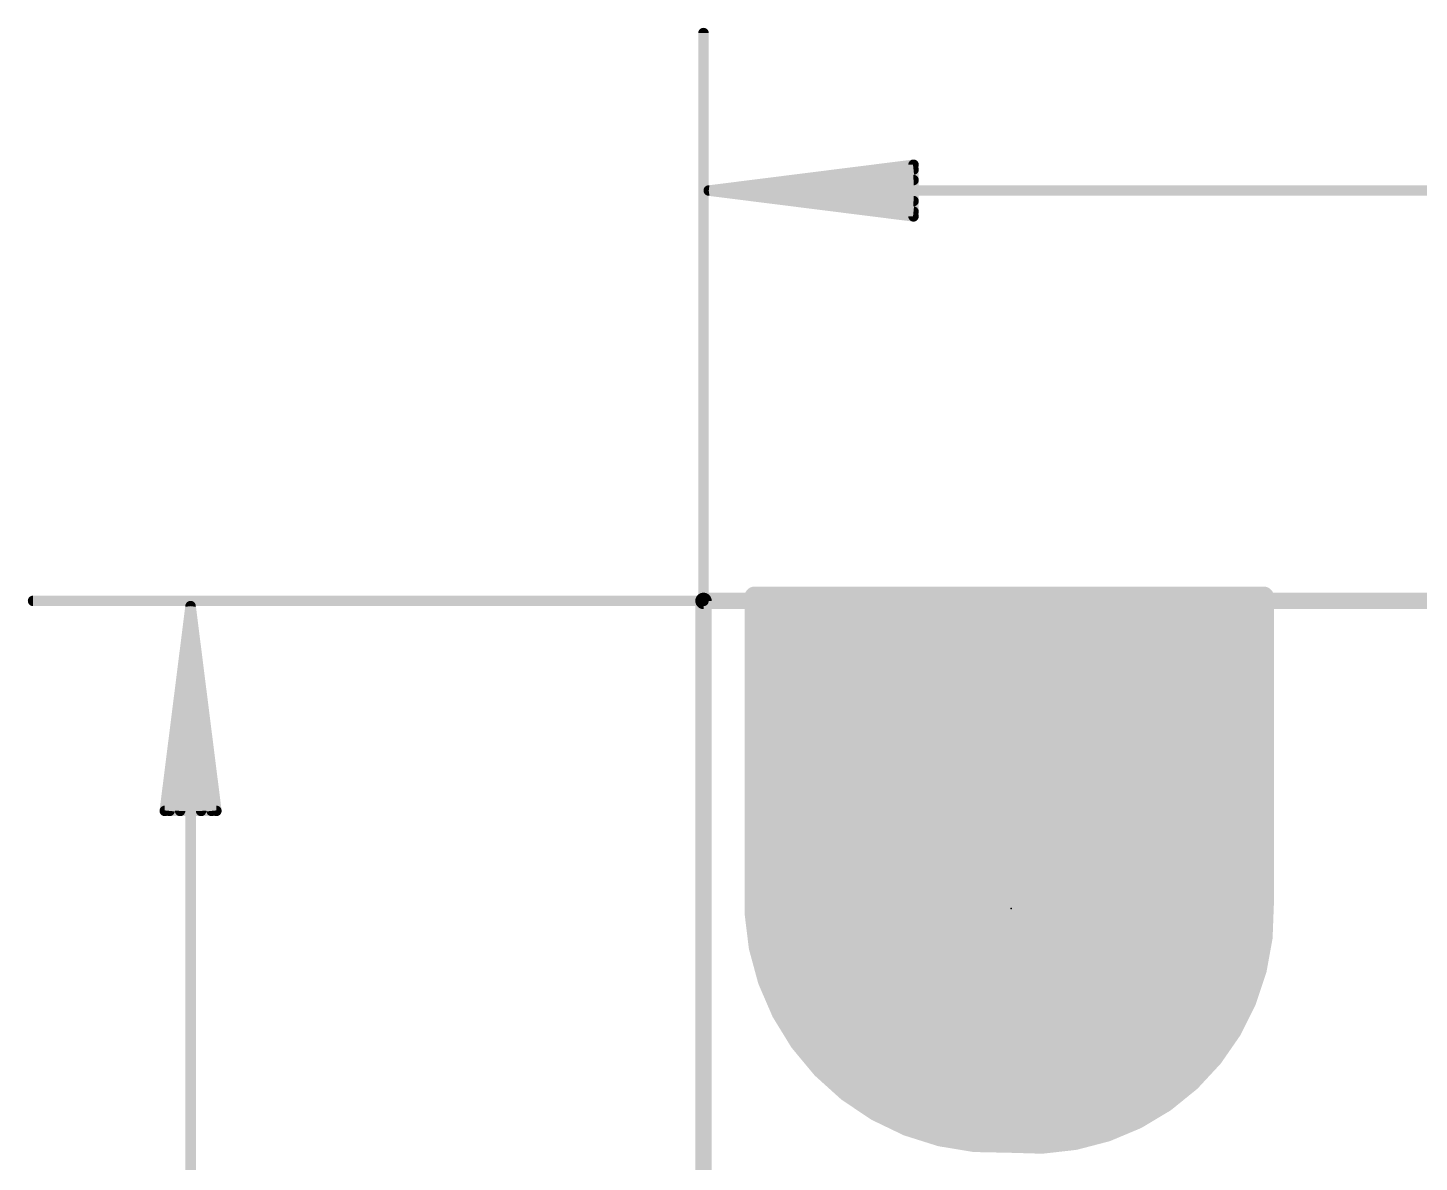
# Model space of a CAD drawing. Extents: x -41 to 92, y -75 to 33.
# Drawn here: x -8.37 to 8.86, y 18.45 to 32.49 of the extents above; entities that cross this region are included whole.
import ezdxf

# ---------------------------------------------------------------- set-up
doc = ezdxf.new("R2010")
doc.units = 0
for name, color, linetype in [('1', 12, 'CONTINUOUS'), ('16', 132, 'CONTINUOUS'), ('17', 110, 'CONTINUOUS'), ('20', 31, 'CONTINUOUS'), ('23', 53, 'CONTINUOUS'), ('30', 253, 'CONTINUOUS'), ('47', 253, 'CONTINUOUS')]:
    doc.layers.add(name, color=color, linetype=linetype)

# ---------------------------------------------------------------- blocks, each defined once
blk = doc.blocks.new('ROUNDP')
at = {"const_width": 0.5}
blk.add_lwpolyline([(0, -0.25, 1), (0, 0.25, 1), (0, -0.25)], format="xyb", dxfattribs=at)

msp = doc.modelspace()

# ---------------------------------------------------------------- linework, layer by layer
at = {"layer": '1'}
for points, const_width in [([(0, 0), (0, 25.4)], 0.2032), ([(0, 25.4), (38.1, 25.4)], 0.2032), ([(6.858, 25.4), (0.762, 25.4)], 0.254), ([(0.762, 25.4), (0.762, 21.844)], 0.254), ([(6.858, 21.844), (6.858, 25.4)], 0.254), ([(0.762, 25.146), (6.858, 25.146)], 0.254), ([(0.762, 24.892), (6.858, 24.892)], 0.254), ([(0.762, 24.638), (6.858, 24.638)], 0.254), ([(0.762, 24.384), (6.858, 24.384)], 0.254), ([(0.762, 24.13), (6.858, 24.13)], 0.254), ([(0.762, 23.876), (6.858, 23.876)], 0.254), ([(0.762, 23.622), (6.858, 23.622)], 0.254), ([(0.762, 23.368), (6.858, 23.368)], 0.254), ([(0.762, 23.114), (6.858, 23.114)], 0.254), ([(0.762, 22.86), (6.858, 22.86)], 0.254), ([(0.762, 22.606), (6.858, 22.606)], 0.254), ([(0.762, 22.352), (6.858, 22.352)], 0.254), ([(0.762, 22.098), (6.858, 22.098)], 0.254), ([(0.762, 21.844), (0.793, 21.4102)], 0.254), ([(0.762, 21.844), (6.858, 21.844)], 0.254), ([(6.827, 21.4102), (6.858, 21.844)], 0.254), ([(0.7802, 21.59), (6.8398, 21.59)], 0.254), ([(0.793, 21.4102), (0.8855, 20.9853)], 0.254), ([(6.7345, 20.9853), (6.827, 21.4102)], 0.254), ([(0.8092, 21.336), (6.8108, 21.336)], 0.254), ([(0.8644, 21.082), (6.7556, 21.082)], 0.254), ([(0.8855, 20.9853), (1.0374, 20.5778)], 0.254), ([(6.5826, 20.5778), (6.7345, 20.9853)], 0.254), ([(0.9441, 20.828), (6.6759, 20.828)], 0.254), ([(1.0374, 20.5778), (1.2459, 20.1961)], 0.254), ([(1.0395, 20.574), (6.5805, 20.574)], 0.254), ([(6.3741, 20.1961), (6.5826, 20.5778)], 0.254), ([(1.1782, 20.32), (6.4418, 20.32)], 0.254), ([(1.2459, 20.1961), (1.5065, 19.848)], 0.254), ([(1.3433, 20.066), (6.2767, 20.066)], 0.254), ([(6.1135, 19.848), (6.3741, 20.1961)], 0.254), ([(1.5065, 19.848), (1.814, 19.5405)], 0.254), ([(1.5425, 19.812), (6.0775, 19.812)], 0.254), ([(5.806, 19.5405), (6.1135, 19.848)], 0.254), ([(1.7965, 19.558), (5.8235, 19.558)], 0.254), ([(1.814, 19.5405), (2.1621, 19.2799)], 0.254), ([(5.4579, 19.2799), (5.806, 19.5405)], 0.254), ([(2.1299, 19.304), (5.4901, 19.304)], 0.254), ([(2.1621, 19.2799), (2.5438, 19.0714)], 0.254), ([(5.0762, 19.0714), (5.4579, 19.2799)], 0.254), ([(2.5438, 19.0714), (2.9513, 18.9195)], 0.254), ([(2.6013, 19.05), (5.0187, 19.05)], 0.254), ([(4.6687, 18.9195), (5.0762, 19.0714)], 0.254), ([(2.9513, 18.9195), (3.3762, 18.827)], 0.254), ([(3.3762, 18.827), (3.81, 18.796)], 0.254), ([(3.81, 18.796), (4.2438, 18.827)], 0.254), ([(4.2438, 18.827), (4.6687, 18.9195)], 0.254)]:
    msp.add_lwpolyline(points, dxfattribs=dict(at, const_width=const_width))
for points, const_width in [([(0.0508, 25.4, 1), (-0.0508, 25.4)], 0.1016), ([(0, 25.4508, 1), (0, 25.3492)], 0.1016), ([(0.762, 25.4635, 1), (0.762, 25.3365)], 0.127), ([(0.8255, 25.4, 1), (0.6985, 25.4)], 0.127), ([(6.9215, 25.4, 1), (6.7945, 25.4)], 0.127), ([(6.858, 25.3365, 1), (6.858, 25.4635)], 0.127), ([(0.762, 25.2095, 1), (0.762, 25.0825)], 0.127), ([(6.858, 25.0825, 1), (6.858, 25.2095)], 0.127), ([(0.762, 24.9555, 1), (0.762, 24.8285)], 0.127), ([(6.858, 24.8285, 1), (6.858, 24.9555)], 0.127), ([(0.762, 24.7015, 1), (0.762, 24.5745)], 0.127), ([(6.858, 24.5745, 1), (6.858, 24.7015)], 0.127), ([(0.762, 24.4475, 1), (0.762, 24.3205)], 0.127), ([(6.858, 24.3205, 1), (6.858, 24.4475)], 0.127), ([(0.762, 24.1935, 1), (0.762, 24.0665)], 0.127), ([(6.858, 24.0665, 1), (6.858, 24.1935)], 0.127), ([(0.762, 23.9395, 1), (0.762, 23.8125)], 0.127), ([(6.858, 23.8125, 1), (6.858, 23.9395)], 0.127), ([(0.762, 23.6855, 1), (0.762, 23.5585)], 0.127), ([(6.858, 23.5585, 1), (6.858, 23.6855)], 0.127), ([(0.762, 23.4315, 1), (0.762, 23.3045)], 0.127), ([(6.858, 23.3045, 1), (6.858, 23.4315)], 0.127), ([(0.762, 23.1775, 1), (0.762, 23.0505)], 0.127), ([(6.858, 23.0505, 1), (6.858, 23.1775)], 0.127), ([(0.762, 22.9235, 1), (0.762, 22.7965)], 0.127), ([(6.858, 22.7965, 1), (6.858, 22.9235)], 0.127), ([(0.762, 22.6695, 1), (0.762, 22.5425)], 0.127), ([(6.858, 22.5425, 1), (6.858, 22.6695)], 0.127), ([(0.762, 22.4155, 1), (0.762, 22.2885)], 0.127), ([(6.858, 22.2885, 1), (6.858, 22.4155)], 0.127), ([(0.762, 22.1615, 1), (0.762, 22.0345)], 0.127), ([(6.858, 22.0345, 1), (6.858, 22.1615)], 0.127), ([(0.8253, 21.8485, 1), (0.6987, 21.8395)], 0.127), ([(0.762, 21.9075, 1), (0.762, 21.7805)], 0.127), ([(0.6985, 21.844, 1), (0.8255, 21.844)], 0.127), ([(6.7945, 21.844, 1), (6.9215, 21.844)], 0.127), ([(6.9213, 21.8395, 1), (6.7947, 21.8485)], 0.127), ([(6.858, 21.7805, 1), (6.858, 21.9075)], 0.127), ([(0.7802, 21.6535, 1), (0.7802, 21.5265)], 0.127), ([(6.8398, 21.5265, 1), (6.8398, 21.6535)], 0.127), ([(0.8551, 21.4237, 1), (0.731, 21.3967)], 0.127), ([(6.889, 21.3967, 1), (6.7649, 21.4237)], 0.127), ([(0.7297, 21.4057, 1), (0.8564, 21.4148)], 0.127), ([(0.8092, 21.3995, 1), (0.8092, 21.2725)], 0.127), ([(6.7636, 21.4148, 1), (6.8903, 21.4057)], 0.127), ([(6.8108, 21.2725, 1), (6.8108, 21.3995)], 0.127), ([(0.8644, 21.1455, 1), (0.8644, 21.0185)], 0.127), ([(6.7556, 21.0185, 1), (6.7556, 21.1455)], 0.127), ([(0.945, 21.0075, 1), (0.826, 20.9631)], 0.127), ([(0.8234, 20.9718, 1), (0.9475, 20.9988)], 0.127), ([(6.6725, 20.9988, 1), (6.7966, 20.9718)], 0.127), ([(6.794, 20.9631, 1), (6.675, 21.0075)], 0.127), ([(0.9441, 20.8915, 1), (0.9441, 20.7645)], 0.127), ([(6.6759, 20.7645, 1), (6.6759, 20.8915)], 0.127), ([(1.0932, 20.6082, 1), (0.9817, 20.5474)], 0.127), ([(1.0395, 20.6375, 1), (1.0395, 20.5105)], 0.127), ([(6.6383, 20.5474, 1), (6.5268, 20.6082)], 0.127), ([(6.5805, 20.5105, 1), (6.5805, 20.6375)], 0.127), ([(0.9779, 20.5556, 1), (1.0969, 20.6)], 0.127), ([(6.5231, 20.6, 1), (6.6421, 20.5556)], 0.127), ([(1.1782, 20.3835, 1), (1.1782, 20.2565)], 0.127), ([(6.4418, 20.2565, 1), (6.4418, 20.3835)], 0.127), ([(1.2967, 20.2342, 1), (1.195, 20.1581)], 0.127), ([(1.1901, 20.1657, 1), (1.3016, 20.2266)], 0.127), ([(1.3433, 20.1295, 1), (1.3433, 20.0025)], 0.127), ([(6.2767, 20.0025, 1), (6.2767, 20.1295)], 0.127), ([(6.3184, 20.2266, 1), (6.4299, 20.1657)], 0.127), ([(6.425, 20.1581, 1), (6.3233, 20.2342)], 0.127), ([(1.5514, 19.8929, 1), (1.4616, 19.8031)], 0.127), ([(1.4556, 19.8099, 1), (1.5573, 19.886)], 0.127), ([(1.5425, 19.8755, 1), (1.5425, 19.7485)], 0.127), ([(6.0627, 19.886, 1), (6.1644, 19.8099)], 0.127), ([(6.1584, 19.8031, 1), (6.0686, 19.8929)], 0.127), ([(6.0775, 19.7485, 1), (6.0775, 19.8755)], 0.127), ([(1.7965, 19.6215, 1), (1.7965, 19.4945)], 0.127), ([(1.852, 19.5913, 1), (1.7759, 19.4896)], 0.127), ([(1.7691, 19.4956, 1), (1.8589, 19.5854)], 0.127), ([(5.7611, 19.5854, 1), (5.8509, 19.4956)], 0.127), ([(5.8441, 19.4896, 1), (5.768, 19.5913)], 0.127), ([(5.8235, 19.4945, 1), (5.8235, 19.6215)], 0.127), ([(2.1299, 19.3675, 1), (2.1299, 19.2405)], 0.127), ([(2.1926, 19.3356, 1), (2.1317, 19.2241)], 0.127), ([(2.1241, 19.229, 1), (2.2002, 19.3307)], 0.127), ([(5.4198, 19.3307, 1), (5.4959, 19.229)], 0.127), ([(5.4883, 19.2241, 1), (5.4274, 19.3356)], 0.127), ([(5.4901, 19.2405, 1), (5.4901, 19.3675)], 0.127), ([(2.566, 19.1309, 1), (2.5216, 19.0119)], 0.127), ([(2.5134, 19.0157, 1), (2.5742, 19.1272)], 0.127), ([(2.6013, 19.1135, 1), (2.6013, 18.9865)], 0.127), ([(5.0458, 19.1272, 1), (5.1066, 19.0157)], 0.127), ([(5.0187, 18.9865, 1), (5.0187, 19.1135)], 0.127), ([(5.0984, 19.0119, 1), (5.054, 19.1309)], 0.127), ([(2.9648, 18.9815, 1), (2.9378, 18.8574)], 0.127), ([(2.9291, 18.86, 1), (2.9735, 18.979)], 0.127), ([(3.3808, 18.8904, 1), (3.3717, 18.7637)], 0.127), ([(3.3627, 18.765, 1), (3.3897, 18.8891)], 0.127), ([(4.2303, 18.8891, 1), (4.2573, 18.765)], 0.127), ([(4.2483, 18.7637, 1), (4.2392, 18.8904)], 0.127), ([(4.6465, 18.979, 1), (4.6909, 18.86)], 0.127), ([(4.6822, 18.8574, 1), (4.6552, 18.9815)], 0.127), ([(3.8055, 18.8593, 1), (3.8145, 18.7327)], 0.127), ([(3.8055, 18.7327, 1), (3.8145, 18.8593)], 0.127)]:
    msp.add_lwpolyline(points, format="xyb", dxfattribs=dict(at, const_width=const_width))
at = {"layer": '16'}
for points, const_width in [([(0, 0), (0, 25.4)], 0.2032), ([(0, 25.4), (38.1, 25.4)], 0.2032), ([(6.858, 25.4), (0.762, 25.4)], 0.254), ([(0.762, 25.4), (0.762, 21.844)], 0.254), ([(6.858, 21.844), (6.858, 25.4)], 0.254), ([(0.762, 25.146), (6.858, 25.146)], 0.254), ([(0.762, 24.892), (6.858, 24.892)], 0.254), ([(0.762, 24.638), (6.858, 24.638)], 0.254), ([(0.762, 24.384), (6.858, 24.384)], 0.254), ([(0.762, 24.13), (6.858, 24.13)], 0.254), ([(0.762, 23.876), (6.858, 23.876)], 0.254), ([(0.762, 23.622), (6.858, 23.622)], 0.254), ([(0.762, 23.368), (6.858, 23.368)], 0.254), ([(0.762, 23.114), (6.858, 23.114)], 0.254), ([(0.762, 22.86), (6.858, 22.86)], 0.254), ([(0.762, 22.606), (6.858, 22.606)], 0.254), ([(0.762, 22.352), (6.858, 22.352)], 0.254), ([(0.762, 22.098), (6.858, 22.098)], 0.254), ([(0.762, 21.844), (0.793, 21.4102)], 0.254), ([(0.762, 21.844), (6.858, 21.844)], 0.254), ([(6.827, 21.4102), (6.858, 21.844)], 0.254), ([(0.7802, 21.59), (6.8398, 21.59)], 0.254), ([(0.793, 21.4102), (0.8855, 20.9853)], 0.254), ([(6.7345, 20.9853), (6.827, 21.4102)], 0.254), ([(0.8092, 21.336), (6.8108, 21.336)], 0.254), ([(0.8644, 21.082), (6.7556, 21.082)], 0.254), ([(0.8855, 20.9853), (1.0374, 20.5778)], 0.254), ([(6.5826, 20.5778), (6.7345, 20.9853)], 0.254), ([(0.9441, 20.828), (6.6759, 20.828)], 0.254), ([(1.0374, 20.5778), (1.2459, 20.1961)], 0.254), ([(1.0395, 20.574), (6.5805, 20.574)], 0.254), ([(6.3741, 20.1961), (6.5826, 20.5778)], 0.254), ([(1.1782, 20.32), (6.4418, 20.32)], 0.254), ([(1.2459, 20.1961), (1.5065, 19.848)], 0.254), ([(1.3433, 20.066), (6.2767, 20.066)], 0.254), ([(6.1135, 19.848), (6.3741, 20.1961)], 0.254), ([(1.5065, 19.848), (1.814, 19.5405)], 0.254), ([(1.5425, 19.812), (6.0775, 19.812)], 0.254), ([(5.806, 19.5405), (6.1135, 19.848)], 0.254), ([(1.7965, 19.558), (5.8235, 19.558)], 0.254), ([(1.814, 19.5405), (2.1621, 19.2799)], 0.254), ([(5.4579, 19.2799), (5.806, 19.5405)], 0.254), ([(2.1299, 19.304), (5.4901, 19.304)], 0.254), ([(2.1621, 19.2799), (2.5438, 19.0714)], 0.254), ([(5.0762, 19.0714), (5.4579, 19.2799)], 0.254), ([(2.5438, 19.0714), (2.9513, 18.9195)], 0.254), ([(2.6013, 19.05), (5.0187, 19.05)], 0.254), ([(4.6687, 18.9195), (5.0762, 19.0714)], 0.254), ([(2.9513, 18.9195), (3.3762, 18.827)], 0.254), ([(3.3762, 18.827), (3.81, 18.796)], 0.254), ([(3.81, 18.796), (4.2438, 18.827)], 0.254), ([(4.2438, 18.827), (4.6687, 18.9195)], 0.254)]:
    msp.add_lwpolyline(points, dxfattribs=dict(at, const_width=const_width))
for points, const_width in [([(0.0508, 25.4, 1), (-0.0508, 25.4)], 0.1016), ([(0, 25.4508, 1), (0, 25.3492)], 0.1016), ([(0.762, 25.4635, 1), (0.762, 25.3365)], 0.127), ([(0.8255, 25.4, 1), (0.6985, 25.4)], 0.127), ([(6.9215, 25.4, 1), (6.7945, 25.4)], 0.127), ([(6.858, 25.3365, 1), (6.858, 25.4635)], 0.127), ([(0.762, 25.2095, 1), (0.762, 25.0825)], 0.127), ([(6.858, 25.0825, 1), (6.858, 25.2095)], 0.127), ([(0.762, 24.9555, 1), (0.762, 24.8285)], 0.127), ([(6.858, 24.8285, 1), (6.858, 24.9555)], 0.127), ([(0.762, 24.7015, 1), (0.762, 24.5745)], 0.127), ([(6.858, 24.5745, 1), (6.858, 24.7015)], 0.127), ([(0.762, 24.4475, 1), (0.762, 24.3205)], 0.127), ([(6.858, 24.3205, 1), (6.858, 24.4475)], 0.127), ([(0.762, 24.1935, 1), (0.762, 24.0665)], 0.127), ([(6.858, 24.0665, 1), (6.858, 24.1935)], 0.127), ([(0.762, 23.9395, 1), (0.762, 23.8125)], 0.127), ([(6.858, 23.8125, 1), (6.858, 23.9395)], 0.127), ([(0.762, 23.6855, 1), (0.762, 23.5585)], 0.127), ([(6.858, 23.5585, 1), (6.858, 23.6855)], 0.127), ([(0.762, 23.4315, 1), (0.762, 23.3045)], 0.127), ([(6.858, 23.3045, 1), (6.858, 23.4315)], 0.127), ([(0.762, 23.1775, 1), (0.762, 23.0505)], 0.127), ([(6.858, 23.0505, 1), (6.858, 23.1775)], 0.127), ([(0.762, 22.9235, 1), (0.762, 22.7965)], 0.127), ([(6.858, 22.7965, 1), (6.858, 22.9235)], 0.127), ([(0.762, 22.6695, 1), (0.762, 22.5425)], 0.127), ([(6.858, 22.5425, 1), (6.858, 22.6695)], 0.127), ([(0.762, 22.4155, 1), (0.762, 22.2885)], 0.127), ([(6.858, 22.2885, 1), (6.858, 22.4155)], 0.127), ([(0.762, 22.1615, 1), (0.762, 22.0345)], 0.127), ([(6.858, 22.0345, 1), (6.858, 22.1615)], 0.127), ([(0.8253, 21.8485, 1), (0.6987, 21.8395)], 0.127), ([(0.762, 21.9075, 1), (0.762, 21.7805)], 0.127), ([(0.6985, 21.844, 1), (0.8255, 21.844)], 0.127), ([(6.7945, 21.844, 1), (6.9215, 21.844)], 0.127), ([(6.9213, 21.8395, 1), (6.7947, 21.8485)], 0.127), ([(6.858, 21.7805, 1), (6.858, 21.9075)], 0.127), ([(0.7802, 21.6535, 1), (0.7802, 21.5265)], 0.127), ([(6.8398, 21.5265, 1), (6.8398, 21.6535)], 0.127), ([(0.8551, 21.4237, 1), (0.731, 21.3967)], 0.127), ([(6.889, 21.3967, 1), (6.7649, 21.4237)], 0.127), ([(0.7297, 21.4057, 1), (0.8564, 21.4148)], 0.127), ([(0.8092, 21.3995, 1), (0.8092, 21.2725)], 0.127), ([(6.7636, 21.4148, 1), (6.8903, 21.4057)], 0.127), ([(6.8108, 21.2725, 1), (6.8108, 21.3995)], 0.127), ([(0.8644, 21.1455, 1), (0.8644, 21.0185)], 0.127), ([(6.7556, 21.0185, 1), (6.7556, 21.1455)], 0.127), ([(0.945, 21.0075, 1), (0.826, 20.9631)], 0.127), ([(0.8234, 20.9718, 1), (0.9475, 20.9988)], 0.127), ([(6.6725, 20.9988, 1), (6.7966, 20.9718)], 0.127), ([(6.794, 20.9631, 1), (6.675, 21.0075)], 0.127), ([(0.9441, 20.8915, 1), (0.9441, 20.7645)], 0.127), ([(6.6759, 20.7645, 1), (6.6759, 20.8915)], 0.127), ([(1.0932, 20.6082, 1), (0.9817, 20.5474)], 0.127), ([(1.0395, 20.6375, 1), (1.0395, 20.5105)], 0.127), ([(6.6383, 20.5474, 1), (6.5268, 20.6082)], 0.127), ([(6.5805, 20.5105, 1), (6.5805, 20.6375)], 0.127), ([(0.9779, 20.5556, 1), (1.0969, 20.6)], 0.127), ([(6.5231, 20.6, 1), (6.6421, 20.5556)], 0.127), ([(1.1782, 20.3835, 1), (1.1782, 20.2565)], 0.127), ([(6.4418, 20.2565, 1), (6.4418, 20.3835)], 0.127), ([(1.2967, 20.2342, 1), (1.195, 20.1581)], 0.127), ([(1.1901, 20.1657, 1), (1.3016, 20.2266)], 0.127), ([(1.3433, 20.1295, 1), (1.3433, 20.0025)], 0.127), ([(6.2767, 20.0025, 1), (6.2767, 20.1295)], 0.127), ([(6.3184, 20.2266, 1), (6.4299, 20.1657)], 0.127), ([(6.425, 20.1581, 1), (6.3233, 20.2342)], 0.127), ([(1.5514, 19.8929, 1), (1.4616, 19.8031)], 0.127), ([(1.4556, 19.8099, 1), (1.5573, 19.886)], 0.127), ([(1.5425, 19.8755, 1), (1.5425, 19.7485)], 0.127), ([(6.0627, 19.886, 1), (6.1644, 19.8099)], 0.127), ([(6.1584, 19.8031, 1), (6.0686, 19.8929)], 0.127), ([(6.0775, 19.7485, 1), (6.0775, 19.8755)], 0.127), ([(1.7965, 19.6215, 1), (1.7965, 19.4945)], 0.127), ([(1.852, 19.5913, 1), (1.7759, 19.4896)], 0.127), ([(1.7691, 19.4956, 1), (1.8589, 19.5854)], 0.127), ([(5.7611, 19.5854, 1), (5.8509, 19.4956)], 0.127), ([(5.8441, 19.4896, 1), (5.768, 19.5913)], 0.127), ([(5.8235, 19.4945, 1), (5.8235, 19.6215)], 0.127), ([(2.1299, 19.3675, 1), (2.1299, 19.2405)], 0.127), ([(2.1926, 19.3356, 1), (2.1317, 19.2241)], 0.127), ([(2.1241, 19.229, 1), (2.2002, 19.3307)], 0.127), ([(5.4198, 19.3307, 1), (5.4959, 19.229)], 0.127), ([(5.4883, 19.2241, 1), (5.4274, 19.3356)], 0.127), ([(5.4901, 19.2405, 1), (5.4901, 19.3675)], 0.127), ([(2.566, 19.1309, 1), (2.5216, 19.0119)], 0.127), ([(2.5134, 19.0157, 1), (2.5742, 19.1272)], 0.127), ([(2.6013, 19.1135, 1), (2.6013, 18.9865)], 0.127), ([(5.0458, 19.1272, 1), (5.1066, 19.0157)], 0.127), ([(5.0187, 18.9865, 1), (5.0187, 19.1135)], 0.127), ([(5.0984, 19.0119, 1), (5.054, 19.1309)], 0.127), ([(2.9648, 18.9815, 1), (2.9378, 18.8574)], 0.127), ([(2.9291, 18.86, 1), (2.9735, 18.979)], 0.127), ([(3.3808, 18.8904, 1), (3.3717, 18.7637)], 0.127), ([(3.3627, 18.765, 1), (3.3897, 18.8891)], 0.127), ([(4.2303, 18.8891, 1), (4.2573, 18.765)], 0.127), ([(4.2483, 18.7637, 1), (4.2392, 18.8904)], 0.127), ([(4.6465, 18.979, 1), (4.6909, 18.86)], 0.127), ([(4.6822, 18.8574, 1), (4.6552, 18.9815)], 0.127), ([(3.8055, 18.8593, 1), (3.8145, 18.7327)], 0.127), ([(3.8055, 18.7327, 1), (3.8145, 18.8593)], 0.127)]:
    msp.add_lwpolyline(points, format="xyb", dxfattribs=dict(at, const_width=const_width))
at = {"layer": '20', "const_width": 0.2032}
for points in [[(38.1, 25.4), (0, 25.4)], [(0, 25.4), (0, 0)]]:
    msp.add_lwpolyline(points, dxfattribs=at)
at = {"layer": '20', "const_width": 0.1016}
for points in [[(0, 25.4508, 1), (0, 25.3492)], [(0.0508, 25.4, 1), (-0.0508, 25.4)]]:
    msp.add_lwpolyline(points, format="xyb", dxfattribs=at)
at = {"layer": '23'}
msp.add_point((3.81, 21.59), dxfattribs=at)
at = {"layer": '30', "const_width": 0.254}
for points in [[(0.635, 25.4508), (6.9342, 25.4508)], [(0.635, 21.5392), (0.635, 25.4508)], [(0.635, 25.4), (6.9342, 25.4)], [(6.9342, 25.4508), (6.9342, 21.6408)], [(0.635, 25.146), (6.9342, 25.146)], [(0.635, 24.892), (6.9342, 24.892)], [(0.635, 24.638), (6.9342, 24.638)], [(0.635, 24.384), (6.9342, 24.384)], [(0.635, 24.13), (6.9342, 24.13)], [(0.635, 23.876), (6.9342, 23.876)], [(0.635, 23.622), (6.9342, 23.622)], [(0.635, 23.368), (6.9342, 23.368)], [(0.635, 23.114), (6.9342, 23.114)], [(0.635, 22.86), (6.9342, 22.86)], [(0.635, 22.606), (6.9342, 22.606)], [(0.635, 22.352), (6.9342, 22.352)], [(0.635, 22.098), (6.9342, 22.098)], [(0.635, 21.844), (6.9342, 21.844)], [(0.635, 21.59), (6.9323, 21.59)], [(6.9342, 21.6408), (6.9189, 21.2346)], [(0.6872, 21.1142), (0.635, 21.5392)], [(0.66, 21.336), (6.9227, 21.336)], [(6.9189, 21.2346), (6.8462, 20.8346)], [(0.7993, 20.701), (0.6872, 21.1142)], [(0.6959, 21.082), (6.8911, 21.082)], [(0.7649, 20.828), (6.844, 20.828)], [(6.8462, 20.8346), (6.7176, 20.4489)], [(0.9692, 20.3079), (0.7993, 20.701)], [(0.8542, 20.574), (6.7593, 20.574)], [(6.7176, 20.4489), (6.5358, 20.0853)], [(0.9639, 20.32), (6.6532, 20.32)], [(1.1932, 19.943), (0.9692, 20.3079)], [(1.1177, 20.066), (6.5224, 20.066)], [(6.5358, 20.0853), (6.3043, 19.7511)], [(1.4669, 19.6137), (1.1932, 19.943)], [(1.302, 19.812), (6.3465, 19.812)], [(6.3043, 19.7511), (6.0279, 19.453)], [(1.7846, 19.3267), (1.4669, 19.6137)], [(1.5285, 19.558), (6.1253, 19.558)], [(6.0279, 19.453), (5.7121, 19.197)], [(2.14, 19.0878), (1.7846, 19.3267)], [(1.8184, 19.304), (5.844, 19.304)], [(5.7121, 19.197), (5.3632, 18.9883)], [(2.5257, 18.9019), (2.14, 19.0878)], [(2.2185, 19.05), (5.4663, 19.05)], [(2.934, 18.7729), (2.5257, 18.9019)], [(4.9883, 18.8311), (4.5949, 18.7285)], [(5.3632, 18.9883), (4.9883, 18.8311)], [(2.8609, 18.796), (4.8536, 18.796)], [(3.3565, 18.7032), (2.934, 18.7729)], [(3.7846, 18.6944), (3.3565, 18.7032)], [(4.191, 18.6827), (3.7846, 18.6944)], [(4.5949, 18.7285), (4.191, 18.6827)]]:
    msp.add_lwpolyline(points, dxfattribs=at)
at = {"layer": '30', "const_width": 0.127}
for points in [[(0.635, 25.5143, 1), (0.635, 25.3873)], [(0.6985, 25.4508, 1), (0.5715, 25.4508)], [(0.635, 25.4635, 1), (0.635, 25.3365)], [(6.9977, 25.4508, 1), (6.8707, 25.4508)], [(6.9342, 25.3873, 1), (6.9342, 25.5143)], [(6.9342, 25.3365, 1), (6.9342, 25.4635)], [(0.635, 25.2095, 1), (0.635, 25.0825)], [(6.9342, 25.0825, 1), (6.9342, 25.2095)], [(0.635, 24.9555, 1), (0.635, 24.8285)], [(6.9342, 24.8285, 1), (6.9342, 24.9555)], [(0.635, 24.7015, 1), (0.635, 24.5745)], [(6.9342, 24.5745, 1), (6.9342, 24.7015)], [(0.635, 24.4475, 1), (0.635, 24.3205)], [(6.9342, 24.3205, 1), (6.9342, 24.4475)], [(0.635, 24.1935, 1), (0.635, 24.0665)], [(6.9342, 24.0665, 1), (6.9342, 24.1935)], [(0.635, 23.9395, 1), (0.635, 23.8125)], [(6.9342, 23.8125, 1), (6.9342, 23.9395)], [(0.635, 23.6855, 1), (0.635, 23.5585)], [(6.9342, 23.5585, 1), (6.9342, 23.6855)], [(0.635, 23.4315, 1), (0.635, 23.3045)], [(6.9342, 23.3045, 1), (6.9342, 23.4315)], [(0.635, 23.1775, 1), (0.635, 23.0505)], [(6.9342, 23.0505, 1), (6.9342, 23.1775)], [(0.635, 22.9235, 1), (0.635, 22.7965)], [(6.9342, 22.7965, 1), (6.9342, 22.9235)], [(0.635, 22.6695, 1), (0.635, 22.5425)], [(6.9342, 22.5425, 1), (6.9342, 22.6695)], [(0.635, 22.4155, 1), (0.635, 22.2885)], [(6.9342, 22.2885, 1), (6.9342, 22.4155)], [(0.635, 22.1615, 1), (0.635, 22.0345)], [(6.9342, 22.0345, 1), (6.9342, 22.1615)], [(0.635, 21.9075, 1), (0.635, 21.7805)], [(6.9342, 21.7805, 1), (6.9342, 21.9075)], [(0.635, 21.6535, 1), (0.635, 21.5265)], [(6.9977, 21.6384, 1), (6.8707, 21.6432)], [(6.8707, 21.6408, 1), (6.9977, 21.6408)], [(6.9323, 21.5265, 1), (6.9323, 21.6535)], [(0.698, 21.5469, 1), (0.572, 21.5315)], [(0.5715, 21.5392, 1), (0.6985, 21.5392)], [(0.66, 21.3995, 1), (0.66, 21.2725)], [(6.9813, 21.2232, 1), (6.8564, 21.2459)], [(6.9227, 21.2725, 1), (6.9227, 21.3995)], [(0.7485, 21.1308, 1), (0.6259, 21.0976)], [(0.6959, 21.1455, 1), (0.6959, 21.0185)], [(6.8554, 21.237, 1), (6.9823, 21.2322)], [(6.8911, 21.0185, 1), (6.8911, 21.1455)], [(0.6242, 21.1065, 1), (0.7502, 21.1219)], [(0.7649, 20.8915, 1), (0.7649, 20.7645)], [(6.7837, 20.8459, 1), (6.9087, 20.8232)], [(6.9064, 20.8145, 1), (6.7859, 20.8547)], [(6.844, 20.7645, 1), (6.844, 20.8915)], [(0.8576, 20.7261, 1), (0.7411, 20.6758)], [(0.7381, 20.6843, 1), (0.8606, 20.7176)], [(0.8542, 20.6375, 1), (0.8542, 20.5105)], [(6.7593, 20.5105, 1), (6.7593, 20.6375)], [(6.6574, 20.469, 1), (6.7779, 20.4288)], [(6.7744, 20.4205, 1), (6.6608, 20.4773)], [(0.9639, 20.3835, 1), (0.9639, 20.2565)], [(1.0233, 20.3411, 1), (0.915, 20.2747)], [(0.9109, 20.2827, 1), (1.0275, 20.3331)], [(6.6532, 20.2565, 1), (6.6532, 20.3835)], [(1.1177, 20.1295, 1), (1.1177, 20.0025)], [(6.479, 20.1137, 1), (6.5926, 20.0569)], [(6.588, 20.0491, 1), (6.4836, 20.1215)], [(6.5224, 20.0025, 1), (6.5224, 20.1295)], [(1.242, 19.9836, 1), (1.1444, 19.9024)], [(1.1391, 19.9098, 1), (1.2473, 19.9762)], [(1.302, 19.8755, 1), (1.302, 19.7485)], [(6.2521, 19.7872, 1), (6.3565, 19.7149)], [(6.3509, 19.7079, 1), (6.2578, 19.7943)], [(6.3465, 19.7485, 1), (6.3465, 19.8755)], [(1.5094, 19.6608, 1), (1.4243, 19.5666)], [(1.418, 19.5731, 1), (1.5157, 19.6543)], [(1.5285, 19.6215, 1), (1.5285, 19.4945)], [(6.1253, 19.4945, 1), (6.1253, 19.6215)], [(5.9813, 19.4962, 1), (6.0745, 19.4098)], [(6.0679, 19.4037, 1), (5.9879, 19.5023)], [(1.8201, 19.3794, 1), (1.7492, 19.274)], [(1.7421, 19.2795, 1), (1.8272, 19.3738)], [(1.8184, 19.3675, 1), (1.8184, 19.2405)], [(5.6721, 19.2464, 1), (5.752, 19.1477)], [(5.7447, 19.1425, 1), (5.6795, 19.2515)], [(5.844, 19.2405, 1), (5.844, 19.3675)], [(2.1676, 19.145, 1), (2.1124, 19.0306)], [(2.1046, 19.0351, 1), (2.1754, 19.1405)], [(2.2185, 19.1135, 1), (2.2185, 18.9865)], [(5.4663, 18.9865, 1), (5.4663, 19.1135)], [(2.5449, 18.9625, 1), (2.5066, 18.8414)], [(2.4982, 18.8447, 1), (2.5533, 18.9591)], [(4.9637, 18.8897, 1), (5.0128, 18.7726)], [(5.0043, 18.7697, 1), (4.9723, 18.8926)], [(5.3306, 19.0428, 1), (5.3958, 18.9338)], [(5.3877, 18.9298, 1), (5.3386, 19.0469)], [(2.8609, 18.8595, 1), (2.8609, 18.7325)], [(2.9443, 18.8355, 1), (2.9237, 18.7102)], [(2.9149, 18.7123, 1), (2.9532, 18.8334)], [(3.3578, 18.7667, 1), (3.3552, 18.6397)], [(3.3462, 18.6406, 1), (3.3668, 18.7659)], [(3.7864, 18.7579, 1), (3.7828, 18.6309)], [(3.7833, 18.6309, 1), (3.7859, 18.7579)], [(4.1838, 18.7458, 1), (4.1981, 18.6196)], [(4.1891, 18.6192, 1), (4.1928, 18.7461)], [(4.5789, 18.79, 1), (4.6109, 18.6671)], [(4.6021, 18.6654, 1), (4.5877, 18.7916)], [(4.8536, 18.7325, 1), (4.8536, 18.8595)]]:
    msp.add_lwpolyline(points, format="xyb", dxfattribs=at)
at = {"layer": '47', "const_width": 0.13}
for points in [[(0, 25.4), (0, 32.43)], [(0.065, 30.48), (2.6, 30.7992)], [(2.6, 30.7992), (2.6, 30.1608)], [(0.065, 30.48), (2.6, 30.74)], [(0.065, 30.48), (2.6, 30.61)], [(0.065, 30.48), (38.035, 30.48)], [(2.6, 30.1608), (0.065, 30.48)], [(2.6, 30.35), (0.065, 30.48)], [(2.6, 30.22), (0.065, 30.48)], [(0, 25.4), (-8.3, 25.4)], [(-6.35, 25.335), (-6.6692, 22.8)], [(-6.35, 25.335), (-6.61, 22.8)], [(-6.35, 25.335), (-6.48, 22.8)], [(-6.35, 0.065), (-6.35, 25.335)], [(-6.0308, 22.8), (-6.35, 25.335)], [(-6.22, 22.8), (-6.35, 25.335)], [(-6.09, 22.8), (-6.35, 25.335)], [(-6.6692, 22.8), (-6.0308, 22.8)]]:
    msp.add_lwpolyline(points, dxfattribs=at)
at = {"layer": '47', "const_width": 0.065}
for points in [[(0.0325, 32.43, 1), (-0.0325, 32.43)], [(2.6325, 30.7992, 1), (2.5675, 30.7992)], [(2.6041, 30.767, 1), (2.5959, 30.8315)], [(2.6033, 30.7077, 1), (2.5967, 30.7723)], [(2.6017, 30.5775, 1), (2.5983, 30.6425)], [(0.065, 30.5125, 1), (0.065, 30.4475)], [(0.0691, 30.5122, 1), (0.0609, 30.4478)], [(0.0633, 30.5125, 1), (0.0667, 30.4475)], [(0.0667, 30.5125, 1), (0.0633, 30.4475)], [(0.0683, 30.5123, 1), (0.0617, 30.4477)], [(0.0617, 30.5123, 1), (0.0683, 30.4477)], [(0.0609, 30.5122, 1), (0.0691, 30.4478)], [(2.5983, 30.3175, 1), (2.6017, 30.3825)], [(2.5675, 30.1608, 1), (2.6325, 30.1608)], [(2.5959, 30.1285, 1), (2.6041, 30.193)], [(2.5967, 30.1877, 1), (2.6033, 30.2523)], [(-8.3, 25.4325, 1), (-8.3, 25.3675)], [(-6.3175, 25.335, 1), (-6.3825, 25.335)], [(-6.3178, 25.3391, 1), (-6.3822, 25.3309)], [(-6.3175, 25.3333, 1), (-6.3825, 25.3367)], [(-6.3175, 25.3367, 1), (-6.3825, 25.3333)], [(-6.3177, 25.3383, 1), (-6.3823, 25.3317)], [(-6.3177, 25.3317, 1), (-6.3823, 25.3383)], [(-6.3178, 25.3309, 1), (-6.3822, 25.3391)], [(-0.0325, 25.4, 1), (0.0325, 25.4)], [(0, 25.3675, 1), (0, 25.4325)], [(-6.7015, 22.8041, 1), (-6.637, 22.7959)], [(-6.6692, 22.8325, 1), (-6.6692, 22.7675)], [(-6.6423, 22.8033, 1), (-6.5777, 22.7967)], [(-6.5125, 22.8017, 1), (-6.4475, 22.7983)], [(-6.2525, 22.7983, 1), (-6.1875, 22.8017)], [(-6.1223, 22.7967, 1), (-6.0577, 22.8033)], [(-6.063, 22.7959, 1), (-5.9985, 22.8041)], [(-6.0308, 22.7675, 1), (-6.0308, 22.8325)]]:
    msp.add_lwpolyline(points, format="xyb", dxfattribs=at)

# ---------------------------------------------------------------- block references
at = {"layer": '17', "xscale": 5.08, "yscale": 5.08, "rotation": 180}
msp.add_blockref('ROUNDP', (3.81, 21.844), dxfattribs=at)
msp.add_blockref('ROUNDP', (3.81, 21.844), dxfattribs=at)
at = {"layer": '30', "xscale": 5.2832, "yscale": 5.2832, "rotation": 180}
msp.add_blockref('ROUNDP', (3.81, 21.844), dxfattribs=at)

doc.saveas('drawing.dxf')
